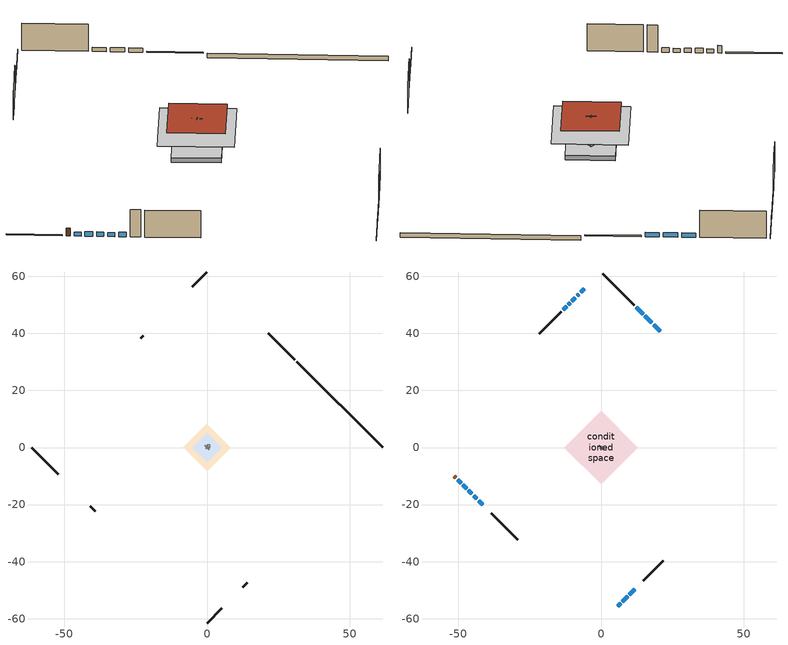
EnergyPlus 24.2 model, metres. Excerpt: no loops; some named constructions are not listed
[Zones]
crawlspace - vented
 floor foundation (Slab2 construction): -8.29,0 0,8.29 8.29,0 0,-8.29 z-0.91
 wall outside (RimJoist1 construction): 30.81,30.7 21.44,40.08 z0.3:0.61
 wall outside (RimJoist2 construction): 0,-61.52 5.19,-56.32 z0.3:0.61
 wall outside (RimJoist3 construction): -61.52,0 -52.14,-9.38 z0.3:0.61
 wall outside (RimJoist4 construction): 0,61.52 -5.19,56.32 z0.3:0.61
 wall foundation (FoundationWall1 construction): 61.52,0 31.47,30.04 z-0.91:0.3
furnace airloop ret air zone
 floor adiabatic (AdiabaticConst): 0,0 0,1 1,1 1,0 z0
 wall adiabatic (AdiabaticConst): 0,1 0,0 1,0 1,1 0,1 z0:1
 ceiling adiabatic (AdiabaticConst): 1,0 1,1 0,1 0,0 z1
garage
 floor foundation (Slab1 construction): -5.17,0 0,5.17 5.17,0 0,-5.17 z0
 wall outside (Wall1 construction): 12.46,-49.06 14.18,-47.34 z0.3:7.62
 wall outside (Wall2 construction): -40.87,-20.65 -39.14,-22.37 z0.3:7.62
 wall outside (Wall9 construction): -22.34,39.17 -23.2,38.31 z0.3:7.62
 wall to conditioned space (Wall5 construction Reversed): 0.86,-0.86 -0.86,0.86 z0.3:7.62
 wall to conditioned space (Wall6 construction Reversed): 0.43,0.43 -0.43,-0.43 z0.3:7.62
conditioned space
 floor to crawlspace - vented (Floor1 construction): -8.29,0 0,8.29 8.29,0 0,-8.29 z0.3
 floor to garage (Floor2 construction): -5.17,0 0,5.17 5.17,0 0,-5.17 z0.3
 floor adiabatic (AdiabaticFloorConstruction): -12.81,0 0,12.81 12.81,0 0,-12.81 z5.18
 wall outside (AdiabaticWallConstruction 1): -51.48,-10.03 -50.84,-10.68 z0.3:2.34
 wall outside (AdiabaticWallConstruction): 20.78,40.73 18.42,43.1 / 17.76,43.76 15.39,46.12 / 14.74,46.78 12.37,49.14 / 7.51,-54.01 9.32,-52.19 / 9.98,-51.53 11.8,-49.72 z0.3:1.43; -50.18,-11.33 -49.06,-12.46 / -7.76,53.76 -8.3,53.21 / -10.86,50.65 -11.41,50.1 / -44.59,-16.92 -43.47,-18.05 z0.3:1.34; -48.4,-13.11 -47.11,-14.4 / -42.81,-18.7 -41.52,-19.99 z0.3:1.52; -5.85,55.66 -7.1,54.41 / -8.96,52.56 -10.21,51.31 / -12.07,49.45 -13.32,48.2 z0.3:1.49; 5.85,-55.67 6.85,-54.66 z0.3:1.22; -46.46,-15.06 -45.25,-16.27 z0.3:1.46
 wall outside (Wall3 construction): 11.72,49.8 0.66,60.86 z0.3:7.62
 wall outside (Wall4 construction): 14.84,-46.68 21.76,-39.75 z0.3:7.62
 wall outside (Wall7 construction): -38.49,-23.03 -29.18,-32.34 z0.3:7.62
 wall outside (Wall8 construction): -13.97,47.54 -21.69,39.83 z0.3:7.62
 window (WindowConstruction): 20.78,40.73 18.42,43.1 z0.3:1.43
 window (WindowConstruction 9): -50.18,-11.34 -49.06,-12.46 z0.3:1.34
 window (WindowConstruction 10): -48.4,-13.11 -47.11,-14.4 z0.3:1.52
 window (WindowConstruction 11): -5.85,55.66 -7.1,54.42 z0.3:1.49
 window (WindowConstruction 12): -7.76,53.76 -8.3,53.21 z0.3:1.34
 window (WindowConstruction 13): -8.96,52.56 -10.21,51.31 z0.3:1.49
 window (WindowConstruction 14): -10.86,50.65 -11.41,50.11 z0.3:1.34
 window (WindowConstruction 15): -12.07,49.45 -13.32,48.2 z0.3:1.49
 window (WindowConstruction 1): 17.76,43.76 15.39,46.12 z0.3:1.43
 window (WindowConstruction 2): 14.74,46.78 12.37,49.14 z0.3:1.43
 window (WindowConstruction 3): 5.85,-55.66 6.85,-54.67 z0.3:1.22
 window (WindowConstruction 4): 7.51,-54.01 9.32,-52.19 z0.3:1.43
 window (WindowConstruction 5): 9.98,-51.53 11.8,-49.72 z0.3:1.43
 window (WindowConstruction 6): -46.46,-15.06 -45.25,-16.27 z0.3:1.46
 window (WindowConstruction 7): -44.59,-16.92 -43.47,-18.05 z0.3:1.34
 window (WindowConstruction 8): -42.81,-18.7 -41.52,-19.99 z0.3:1.52
 door (Door): -51.48,-10.03 -50.84,-10.68 z0.3:2.34
 ceiling adiabatic (AdiabaticFloorConstruction): 0,-12.81 12.81,0 0,12.81 -12.81,0 z5.18
 roof outside (Roof1 construction): 0,9.77 -9.77,0 0,-9.77 9.77,0 z7.62
[Material] Roughness=Rough; Thermal Absorptance=0.9
Name | Thickness {m} | Conductivity {W/m-K} | Density {kg/m3} | Specific Heat {J/kg-K} | Solar Absorptance | Visible Absorptance
floor covering | 0.0127 | 0.0433444 | 54.468 | 1339.84 | 0.6 | 0.6
floor stud and cavity | 0.1397 | 0.923637 | 92.3553 | 1139.71 | 0.7 | 0.7
gypsum board | 0.0127 | 0.160291 | 801 | 837.4 | 0.6 | 0.6
osb sheathing 0.5 in. 1; osb sheathing 0.5 in. 2 | 0.0127 | 0.115458 | 512.64 | 1214.23 | 0.7 | 0.7
osb sheathing 0.75 in. | 0.01905 | 0.115458 | 512.64 | 1214.23 | 0.7 | 0.7
wall stud and cavity 2 | 0.1397 | 0.335416 | 139.0536 | 1170.24 | 0.7 | 0.7
[Construction]
Floor1 construction Reversed: floor covering, osb sheathing 0.75 in., floor stud and cavity
Wall5 construction: osb sheathing 0.5 in. 1, wall stud and cavity 2, gypsum board
Wall6 construction: osb sheathing 0.5 in. 2, wall stud and cavity 2, gypsum board
[EnergyManagementSystem:Program]
fridge_schedule_1_program: Set Tin = fridge_tin_s_1*(9.0/5.0)+32.0; Set fridge_schedule_1_act = 0; If (Hour == 0); Set fridge_schedule_1_act = (-0.487+0.019*Tin); ElseIf (Hour == 1); Set fridge_schedule_1_act = (-0.34+0.016*Tin); ElseIf (Hour == 2); Set fridge_schedule_1_act = (-0.37+0.017*Tin); ElseIf (Hour == 3); Set fridge_schedule_1_act = (-0.361+0.016*Tin); ElseIf (Hour == 4); Set fridge_schedule_1_act = (-0.515+0.018*Tin); ElseIf (Hour == 5); Set fridge_schedule_1_act = (-0.684+0.021*Tin); ElseIf (Hour == 6); Set fridge_schedule_1_act = (-0.471+0.019*Tin); ElseIf (Hour == 7); Set fridge_schedule_1_act = (-0.159+0.015*Tin); ElseIf (Hour == 8); Set fridge_schedule_1_act = (-0.079+0.015*Tin); ElseIf (Hour == 9); Set fridge_schedule_1_act = (-0.417+0.019*Tin); ElseIf (Hour == 10); Set fridge_schedule_1_act = (-0.411+0.018*Tin); ElseIf (Hour == 11); Set fridge_schedule_1_act = (-0.386+0.018*Tin); ElseIf (Hour == 12); Set fridge_schedule_1_act = (-0.24+0.016*Tin); ElseIf (Hour == 13); Set fridge_schedule_1_act = (-0.314+0.017*Tin); ElseIf (Hour == 14); Set fridge_schedule_1_act = (-0.16+0.015*Tin); ElseIf (Hour == 15); Set fridge_schedule_1_act = (-0.121+0.015*Tin); ElseIf (Hour == 16); Set fridge_schedule_1_act = (-0.469+0.02*Tin); ElseIf (Hour == 17); Set fridge_schedule_1_act = (-0.412+0.02*Tin); ElseIf (Hour == 18); Set fridge_schedule_1_act = (-0.091+0.017*Tin); ElseIf (Hour == 19); Set fridge_schedule_1_act = (-0.077+0.014*Tin); ElseIf (Hour == 20); Set fridge_schedule_1_act = (-0.118+0.016*Tin); ElseIf (Hour == 21); Set fridge_schedule_1_act = (-0.247+0.017*Tin); ElseIf (Hour == 22); Set fridge_schedule_1_act = (-0.445+0.019*Tin); ElseIf (Hour == 23); Set fridge_schedule_1_act = (-0.544+0.02*Tin); EndIf
fridge_schedule_program: Set Tin = fridge_tin_s*(9.0/5.0)+32.0; Set fridge_schedule_act = 0; If (Hour == 0); Set fridge_schedule_act = (-0.487+0.019*Tin); ElseIf (Hour == 1); Set fridge_schedule_act = (-0.34+0.016*Tin); ElseIf (Hour == 2); Set fridge_schedule_act = (-0.37+0.017*Tin); ElseIf (Hour == 3); Set fridge_schedule_act = (-0.361+0.016*Tin); ElseIf (Hour == 4); Set fridge_schedule_act = (-0.515+0.018*Tin); ElseIf (Hour == 5); Set fridge_schedule_act = (-0.684+0.021*Tin); ElseIf (Hour == 6); Set fridge_schedule_act = (-0.471+0.019*Tin); ElseIf (Hour == 7); Set fridge_schedule_act = (-0.159+0.015*Tin); ElseIf (Hour == 8); Set fridge_schedule_act = (-0.079+0.015*Tin); ElseIf (Hour == 9); Set fridge_schedule_act = (-0.417+0.019*Tin); ElseIf (Hour == 10); Set fridge_schedule_act = (-0.411+0.018*Tin); ElseIf (Hour == 11); Set fridge_schedule_act = (-0.386+0.018*Tin); ElseIf (Hour == 12); Set fridge_schedule_act = (-0.24+0.016*Tin); ElseIf (Hour == 13); Set fridge_schedule_act = (-0.314+0.017*Tin); ElseIf (Hour == 14); Set fridge_schedule_act = (-0.16+0.015*Tin); ElseIf (Hour == 15); Set fridge_schedule_act = (-0.121+0.015*Tin); ElseIf (Hour == 16); Set fridge_schedule_act = (-0.469+0.02*Tin); ElseIf (Hour == 17); Set fridge_schedule_act = (-0.412+0.02*Tin); ElseIf (Hour == 18); Set fridge_schedule_act = (-0.091+0.017*Tin); ElseIf (Hour == 19); Set fridge_schedule_act = (0.077+0.014*Tin); ElseIf (Hour == 20); Set fridge_schedule_act = (-0.118+0.016*Tin); ElseIf (Hour == 21); Set fridge_schedule_act = (-0.247+0.017*Tin); ElseIf (Hour == 22); Set fridge_schedule_act = (-0.445+0.019*Tin); ElseIf (Hour == 23); Set fridge_schedule_act = (-0.544+0.02*Tin); EndIf
furnace_airloop_0_duct_program: Set furnace_airloop_AH_MFR = furnace_airloop_AH_MFR_s; Set furnace_airloop_Fan_RTF = 0; Set furnace_airloop_Fan_RTF = furnace_airloop_Fan_RTF + furnace_airloop_Fan_RTF_s; Set furnace_airloop_AH_VFR = furnace_airloop_AH_VFR_s; Set furnace_airloop_AH_Tout = furnace_airloop_AH_Tout_s; Set furnace_airloop_AH_Wout = furnace_airloop_AH_Wout_s; Set furnace_airloop_RA_T = furnace_airloop_RA_T_s; Set furnace_airloop_Ra_W = furnace_airloop_Ra_W_s; Set furnace_airloop_0_DZ_T = furnace_airloop_0_DZ_T_s; Set furnace_airloop_0_DZ_W = furnace_airloop_0_DZ_W_s; Run furnace_airloop_0_duct_subroutine; Set furnace_airloop_0_SupSensLkToCond_act = furnace_airloop_0_SupSensLkToCond; Set furnace_airloop_0_SupLatLkToCond_act = furnace_airloop_0_SupLatLkToCond; Set furnace_airloop_0_SupCondToLv_act = furnace_airloop_0_SupCondToLv; Set furnace_airloop_0_RetSensLkToRP_act = furnace_airloop_0_RetSensLkToRP; Set furnace_airloop_0_RetLatLkToRP_act = furnace_airloop_0_RetLatLkToRP; Set furnace_airloop_0_RetCondToRP_act = furnace_airloop_0_RetCondToRP; Set furnace_airloop_0_RetCondToDZ_act = furnace_airloop_0_RetCondToDZ; Set furnace_airloop_0_SupCondToDZ_act = furnace_airloop_0_SupCondToDZ; Set furnace_airloop_0_SupSensLkToDZ_act = furnace_airloop_0_SupSensLkToDZ; Set furnace_airloop_0_SupLatLkToDZ_act = furnace_airloop_0_SupLatLkToDZ; Set furnace_airloop_0_ZoneMixDZToCond_mix_act = furnace_airloop_0_ZoneMixDZToCond; Set furnace_airloop_0_ZoneMixCondToDZ_mix_act = furnace_airloop_0_ZoneMixCondToDZ
furnace_supply_fan_disaggregate_program: Set furnace_supply_fan_primary_htg = 0; If furnace_htg_coil_s > 0; Set furnace_supply_fan_primary_htg = furnace_supply_fan_s; EndIf
infil_program: Set p_m = 0.14; Set p_s = 0.22; Set s_m = 270; Set s_s = 370; Set z_m = 9.99744; Set z_s = 7.315200000000001; Set f_t = (((s_m/z_m)^p_m)*((z_s/s_s)^p_s)); Set Tdiff = tin_s-tout_s; Set dT = @Abs Tdiff; Set c = 0.082; Set Cs = 0.1135; Set Cw = 0.1017; Set n = 0.65; Set sft = (f_t*0.5); Set temp1 = ((c*Cw)*((sft*site_vw_s)^(2*n)))^2; Set Qinf = (((c*Cs*(dT^n))^2)+temp1)^0.5; Set Qinf = (@Max Qinf 0); Set mech_vent_house_fan_sensible_load_act = 0.0; Set mech_vent_house_fan_latent_load_act = 0.0; Set OASupInPb = out_pb_s; Set OASupInTemp = tout_s; Set OASupInW = out_wt_s; Set OASupRho = (@RhoAirFnPbTdbW OASupInPb OASupInTemp OASupInW); Set OASupCp = (@CpAirFnW OASupInW); Set OASupInEnth = (@HFnTdbW OASupInTemp OASupInW); Set ZoneTemp = tin_s; Set ZoneW = win_s; Set ZoneCp = (@CpAirFnW ZoneW); Set ZoneAirEnth = (@HFnTdbW ZoneTemp ZoneW); Set mech_vent_house_fan_cfis_act = 0.0; Set QWHV_cfis_sup = 0.0; Set QWHV_cfis_suppl_sup = 0.0; Set QWHV_cfis_suppl_exh = 0.0; Set Qrange = 0; Set Qrange = Qrange + 0.04719 * mech_vent_range_fan_0_sch_s; Set Qbath = 0; Set Qbath = Qbath + 0.07079 * mech_vent_bath_fan_0_sch_s; Set Qdryer = 0; Set Qdryer = Qdryer + 0.12732 * clothes_dryer_exhaust_0_sch_s; Set QWHV_sup = 0.0; Set QWHV_exh = 0.0; Set Qsupply = QWHV_sup + QWHV_cfis_sup + QWHV_cfis_suppl_sup; Set Qexhaust = Qrange + Qbath + Qdryer + QWHV_exh + QWHV_cfis_suppl_exh; Set Qfan = (@Max Qexhaust Qsupply); Set Qducts = 0; Set Qducts = Qducts - furnace_airloop_0_DuctImbalLkSupFanEquivCond; Set Qducts = Qducts + furnace_airloop_0_DuctImbalLkExhFanEquivCond; If Qducts < 0; Set Qsupply = Qsupply - Qducts; Else; Set Qexhaust = Qexhaust + Qducts; EndIf; Set Qfan_with_ducts = (@Max Qexhaust Qsupply); Set Qimb = (@Abs (Qsupply - Qexhaust)); If Qinf + Qimb > 0; Set Qtot = Qfan_with_ducts + (Qinf^2) / (Qinf + Qimb); Else; Set Qtot = Qfan_with_ducts; EndIf; Set Qinf_adj = Qtot - Qfan; Set infil_flow_act = Qinf_adj; Set infil_program_Qinf = Qinf_adj; Set infil_program_Qfan = Qfan; Set Qload = Qfan; Set Effectiveness_Sens = 0.0; Set Effectiveness_Lat = 0.0; Set Fan_MFR = Qload * OASupRho; Set ZoneInEnth = OASupInEnth; Set ZoneInTemp = OASupInTemp; Set FanTotalToCond = Fan_MFR * (ZoneInEnth - ZoneAirEnth); Set FanSensToCond = Fan_MFR * ZoneCp * (ZoneInTemp - ZoneTemp); Set FanLatToCond = FanTotalToCond - FanSensToCond; Set mech_vent_house_fan_sensible_load_act = mech_vent_house_fan_sensible_load_act + FanSensToCond; Set mech_vent_house_fan_latent_load_act = mech_vent_house_fan_latent_load_act + FanLatToCond
natural_vent_program: Set Tin = tin_s; Set Tout = tout_s; Set Wout = out_wt_s; Set Pbar = out_pb_s; Set Phiout = (@RhFnTdbWPb Tout Wout Pbar); Set MaxHR = 0.0115; Set Tnvsp = (htg_sp_s + clg_sp_s) / 2; Set NVavail = natural_vent_s; Set ClgSsnAvail = cool_season; Set Qnv = 0; Set Qwhf = 0; Set whole_house_fan_act = 0; If ((Wout < MaxHR) && (Tin > Tout) && (Tin > Tnvsp) && (ClgSsnAvail > 0)); Set WHF_Flow = 0; Set Adj = (Tin-Tnvsp)/(Tin-Tout); Set Adj = (@Min Adj 1); Set Adj = (@Max Adj 0); If (WHF_Flow > 0); Set Qwhf = WHF_Flow*Adj; Set WHF_W = 0; Set whole_house_fan_act = WHF_W*Adj; ElseIf (NVavail > 0); Set NVArea = 14475.705758208; Set Cs = 0.00026905703871810734; Set Cw = 0.0001088629721426957; Set Tdiff = Tin-Tout; Set dT = (@Abs Tdiff); Set Vwind = site_vw_s; Set SGNV = NVArea*Adj*((((Cs*dT)+(Cw*(Vwind^2)))^0.5)/1000); Set MaxNV = 7.031387640422401; Set Qnv = (@Min SGNV MaxNV); EndIf; EndIf; Set natural_vent_flow_act = Qnv; Set whole_house_fan_flow_act = Qwhf; Set natural_vent_program_Qnv = Qnv; Set natural_vent_program_Qwhf = Qwhf
room_ac_supply_fan_disaggregate_program: Set room_ac_supply_fan_clg = 0; If room_ac_clg_coil_s > 0; Set room_ac_supply_fan_clg = room_ac_supply_fan_s; EndIf
total_airflows_program: Set total_infil_flow_rate = 0; Set total_mechvent_flow_rate = 0; Set total_natvent_flow_rate = 0; Set total_whf_flow_rate = 0; Set total_infil_flow_rate = total_infil_flow_rate + (infil_program_Qinf * 1); Set total_mechvent_flow_rate = total_mechvent_flow_rate + (infil_program_Qfan * 1); Set total_natvent_flow_rate = total_natvent_flow_rate + (natural_vent_program_Qnv * 1); Set total_whf_flow_rate = total_whf_flow_rate + (natural_vent_program_Qwhf * 1)
total_loads_program: Set loads_htg_tot = 0; Set loads_clg_tot = 0; If htg_load_cond > 0; Set loads_htg_tot = loads_htg_tot + (htg_load_cond - clg_load_cond) * 1.0; Set loads_htg_tot = loads_htg_tot + (htg_load_duct - clg_load_duct) * 1.0; EndIf; Set loads_htg_tot = (@Max loads_htg_tot 0); If clg_load_cond > 0; Set loads_clg_tot = loads_clg_tot + (clg_load_cond - htg_load_cond) * 0.2; Set loads_clg_tot = loads_clg_tot + (clg_load_duct - htg_load_duct) * 0.2; EndIf; Set loads_clg_tot = (@Max loads_clg_tot 0)
unmet_hours_program: Set htg_unmet_hours = 0; Set clg_unmet_hours = 0; Set unit_htg_unmet_hours = 0; If ((DayOfYear >= 1) && (DayOfYear <= 365)); Set unit_htg_unmet_hours = unit_htg_unmet_hours + conditioned_space_htg_unmet_s; If unit_htg_unmet_hours > htg_unmet_hours; Set htg_unmet_hours = unit_htg_unmet_hours; EndIf; EndIf; Set unit_clg_unmet_hours = 0; If ((DayOfYear >= 1) && (DayOfYear <= 365)); Set unit_clg_unmet_hours = unit_clg_unmet_hours + conditioned_space_clg_unmet_s; If unit_clg_unmet_hours > clg_unmet_hours; Set clg_unmet_hours = unit_clg_unmet_hours; EndIf; EndIf
water_heater_Control: Set water_heater_HPWHSchedOverride = water_heater_T_set; If (water_heater_amb_temp<5.56) || (water_heater_amb_temp>48.89); Set water_heater_UESchedOverride = water_heater_T_set; Set water_heater_LESchedOverride = water_heater_T_set; Else; Set water_heater_UESchedOverride = water_heater_T_set - 9.0; Set water_heater_LESchedOverride = 0; EndIf
water_heater_hpwh_EC_adj: If WarmupFlag == 0; Set dhw_e_cons = water_heater_tank_energy + water_heater_tank_on_cycle_parasitic + water_heater_tank_off_cycle_parasitic + water_heater_coil_energy + water_heater_fan_energy; Set water_heater_hpwh_ec_adj_act = 0.0 * dhw_e_cons / 1; EndIf
water_heater_InletAir: Set water_heater_Tamb_act = water_heater_amb_temp; Set water_heater_RHamb_act = 0; Set water_heater_RHamb_act = water_heater_RHamb_act + (water_heater_amb_rh / 100) / 1; Set water_heater_sens_act = (0 - water_heater_sens_cool - (water_heater_tl + water_heater_fan_pwr)) / 1; Set water_heater_lat_act = (0 - water_heater_lat_cool) / 1
[EnergyManagementSystem:Subroutine]
furnace_airloop_0_duct_subroutine: Set AH_MFR = furnace_airloop_AH_MFR / 1; If AH_MFR > 0; Set AH_Tout = furnace_airloop_AH_Tout; Set AH_Wout = furnace_airloop_AH_Wout; Set RA_T = furnace_airloop_RA_T; Set RA_W = furnace_airloop_Ra_W; Set Fan_RTF = furnace_airloop_Fan_RTF; Set DZ_T = furnace_airloop_0_DZ_T; Set DZ_W = furnace_airloop_0_DZ_W; Set AH_VFR = furnace_airloop_AH_VFR / 1; Set h_SA = (@HFnTdbW AH_Tout AH_Wout); Set h_RA = (@HFnTdbW RA_T RA_W); Set h_fg = (@HfgAirFnWTdb AH_Wout AH_Tout); Set h_DZ = (@HFnTdbW DZ_T DZ_W); Set air_cp = 1006.0; Set f_sup = 0.2; Set f_ret = 0.1; Set sup_lk_mfr = f_sup * AH_MFR; Set ret_lk_mfr = f_ret * AH_MFR; Set SupTotLkToCond = sup_lk_mfr*(h_RA - h_SA); Set SupLatLkToCond = sup_lk_mfr*h_fg*(RA_W-AH_Wout); Set SupSensLkToCond = SupTotLkToCond-SupLatLkToCond; Set supply_ua = 351.057; Set eTm = 0-((Fan_RTF/(AH_MFR*air_cp))*supply_ua); Set t_sup = DZ_T+((AH_Tout-DZ_T)*(@Exp eTm)); Set SupCondToCond = AH_MFR*air_cp*(t_sup-AH_Tout); Set SupCondToDZ = 0-SupCondToCond; Set return_ua = 195.031; Set eTm = 0-((Fan_RTF/(AH_MFR*air_cp))*return_ua); Set t_ret = DZ_T+((RA_T-DZ_T)*(@Exp eTm)); Set RetCondToRP = AH_MFR*air_cp*(t_ret-RA_T); Set RetCondToDZ = 0-RetCondToRP; Set RetLatLkToRP = 0; Set RetSensLkToRP = ret_lk_mfr*air_cp*(DZ_T-RA_T); Set SupTotLkToDZ = sup_lk_mfr*(h_SA-h_DZ); Set SupLatLkToDZ = sup_lk_mfr*h_fg*(AH_Wout-DZ_W); Set SupSensLkToDZ = SupTotLkToDZ-SupLatLkToDZ; Set FracOutsideToCond = 1.0; Set FracOutsideToDZ = 0.0; Set FracCondToOutside = 0.0; Set FracDZToOutside = 1.0; Set FracDZToCond = 0.0; Set FracCondToDZ = 0.0; Set lk_imbal_vfr = @ABS(f_sup - f_ret) * AH_VFR; Set ImbalLkCondToDZ = lk_imbal_vfr * FracCondToDZ; Set ImbalLkDZToCond = lk_imbal_vfr * FracDZToCond; Set ImbalLkOutsideToCond = lk_imbal_vfr * FracOutsideToCond; Set ImbalLkOutsideToDZ = lk_imbal_vfr * FracOutsideToDZ; Set ImbalLkCondToOutside = lk_imbal_vfr * FracCondToOutside; Set ImbalLkDZToOutside = lk_imbal_vfr * FracDZToOutside; Else; Set SupLatLkToCond = 0; Set SupSensLkToCond = 0; Set SupCondToCond = 0; Set RetCondToRP = 0; Set RetLatLkToRP = 0; Set RetSensLkToRP = 0; Set RetCondToDZ = 0; Set SupCondToDZ = 0; Set SupLatLkToDZ = 0; Set SupSensLkToDZ = 0; Set ImbalLkCondToDZ = 0; Set ImbalLkDZToCond = 0; Set ImbalLkOutsideToCond = 0; Set ImbalLkOutsideToDZ = 0; Set ImbalLkCondToOutside = 0; Set ImbalLkDZToOutside = 0; EndIf; Set furnace_airloop_0_SupLatLkToCond = SupLatLkToCond; Set furnace_airloop_0_SupSensLkToCond = SupSensLkToCond; Set furnace_airloop_0_SupCondToLv = SupCondToCond; Set furnace_airloop_0_RetCondToRP = RetCondToRP; Set furnace_airloop_0_RetLatLkToRP = RetLatLkToRP; Set furnace_airloop_0_RetSensLkToRP = RetSensLkToRP; Set furnace_airloop_0_RetCondToDZ = RetCondToDZ; Set furnace_airloop_0_SupCondToDZ = SupCondToDZ; Set furnace_airloop_0_SupLatLkToDZ = SupLatLkToDZ; Set furnace_airloop_0_SupSensLkToDZ = SupSensLkToDZ; Set furnace_airloop_0_ZoneMixCondToDZ = ImbalLkCondToDZ; Set furnace_airloop_0_ZoneMixDZToCond = ImbalLkDZToCond; Set furnace_airloop_0_DuctImbalLkSupFanEquivCond = ImbalLkCondToOutside; Set furnace_airloop_0_DuctImbalLkExhFanEquivCond = ImbalLkOutsideToCond; Set furnace_airloop_0_DuctImbalLkSupFanEquivDZ = ImbalLkDZToOutside; Set furnace_airloop_0_DuctImbalLkExhFanEquivDZ = ImbalLkOutsideToDZ
[EnergyManagementSystem:ProgramCallingManager]
component_loads_program_calling_manager: EndOfZoneTimestepAfterZoneReporting; component_loads_program
crawlspace_vented_1_duct_leakage_imbalance_infil_program_calling_manager: BeginZoneTimestepAfterInitHeatBalance; crawlspace_vented_1_duct_leakage_imbalance_infil_program
fridge_schedule_1_program_calling_manager: BeginZoneTimestepAfterInitHeatBalance; fridge_schedule_1_program
fridge_schedule_program_calling_manager: BeginZoneTimestepAfterInitHeatBalance; fridge_schedule_program
furnace_airloop_0_duct_program_calling_manager: EndOfSystemTimestepAfterHVACReporting; furnace_airloop_0_duct_program
furnace_supply_fan_disaggregate_program_calling_manager: EndOfSystemTimestepBeforeHVACReporting; furnace_supply_fan_disaggregate_program
infil_program_calling_manager: BeginZoneTimestepAfterInitHeatBalance; infil_program
natural_vent_program_calling_manager: BeginZoneTimestepAfterInitHeatBalance; natural_vent_program
room_ac_supply_fan_disaggregate_program_calling_manager: EndOfSystemTimestepBeforeHVACReporting; room_ac_supply_fan_disaggregate_program
total_airflows_program_calling_manager: EndOfZoneTimestepAfterZoneReporting; total_airflows_program
total_loads_program_calling_manager: EndOfZoneTimestepAfterZoneReporting; total_loads_program
unmet_hours_program_calling_manager: EndOfZoneTimestepBeforeZoneReporting; unmet_hours_program
water_heater_hpwh_EC_adj_ProgramManager: EndOfSystemTimestepBeforeHVACReporting; water_heater_hpwh_EC_adj
water_heater_ProgramManager: InsideHVACSystemIterationLoop; water_heater_Control; water_heater_InletAir
[EnergyManagementSystem:OutputVariable]
Name | EMS Variable | Type of Data in Variable | Update Frequency | EMS Program or Subroutine | Units
furnace supply fan disaggregate htg primary | furnace_supply_fan_primary_htg | Summed | SystemTimestep | furnace_supply_fan_disaggregate_program | J
room ac supply fan disaggregate clg | room_ac_supply_fan_clg | Summed | SystemTimestep | room_ac_supply_fan_disaggregate_program | J
loads_htg_tot_peakload_outvar; loads_htg_tot_annual_outvar; loads_htg_tot_timeseries_outvar | loads_htg_tot | Summed | ZoneTimestep | total_loads_program | J
loads_clg_tot_peakload_outvar; loads_clg_tot_annual_outvar; loads_clg_tot_timeseries_outvar | loads_clg_tot | Summed | ZoneTimestep | total_loads_program | J
htg_unmet_hours_annual_outvar; htg_unmet_hours_timeseries_outvar | htg_unmet_hours | Summed | ZoneTimestep | unmet_hours_program | hr
clg_unmet_hours_annual_outvar; clg_unmet_hours_timeseries_outvar | clg_unmet_hours | Summed | ZoneTimestep | unmet_hours_program | hr
loads_htg_roofs_annual_outvar; loads_htg_roofs_timeseries_outvar | loads_htg_roofs | Summed | ZoneTimestep | component_loads_program | J
loads_htg_ceilings_annual_outvar; loads_htg_ceilings_timeseries_outvar | loads_htg_ceilings | Summed | ZoneTimestep | component_loads_program | J
loads_htg_walls_annual_outvar; loads_htg_walls_timeseries_outvar | loads_htg_walls | Summed | ZoneTimestep | component_loads_program | J
loads_htg_rim_joists_annual_outvar; loads_htg_rim_joists_timeseries_outvar | loads_htg_rim_joists | Summed | ZoneTimestep | component_loads_program | J
loads_htg_foundation_walls_annual_outvar; loads_htg_foundation_walls_timeseries_outvar | loads_htg_foundation_walls | Summed | ZoneTimestep | component_loads_program | J
loads_htg_doors_annual_outvar; loads_htg_doors_timeseries_outvar | loads_htg_doors | Summed | ZoneTimestep | component_loads_program | J
loads_htg_windows_conduction_annual_outvar; loads_htg_windows_conduction_timeseries_outvar | loads_htg_windows_conduction | Summed | ZoneTimestep | component_loads_program | J
loads_htg_windows_solar_annual_outvar; loads_htg_windows_solar_timeseries_outvar | loads_htg_windows_solar | Summed | ZoneTimestep | component_loads_program | J
loads_htg_skylights_conduction_annual_outvar; loads_htg_skylights_conduction_timeseries_outvar | loads_htg_skylights_conduction | Summed | ZoneTimestep | component_loads_program | J
loads_htg_skylights_solar_annual_outvar; loads_htg_skylights_solar_timeseries_outvar | loads_htg_skylights_solar | Summed | ZoneTimestep | component_loads_program | J
loads_htg_floors_annual_outvar; loads_htg_floors_timeseries_outvar | loads_htg_floors | Summed | ZoneTimestep | component_loads_program | J
loads_htg_slabs_annual_outvar; loads_htg_slabs_timeseries_outvar | loads_htg_slabs | Summed | ZoneTimestep | component_loads_program | J
loads_htg_internal_mass_annual_outvar; loads_htg_internal_mass_timeseries_outvar | loads_htg_internal_mass | Summed | ZoneTimestep | component_loads_program | J
loads_htg_infil_annual_outvar; loads_htg_infil_timeseries_outvar | loads_htg_infil | Summed | ZoneTimestep | component_loads_program | J
loads_htg_natvent_annual_outvar; loads_htg_natvent_timeseries_outvar | loads_htg_natvent | Summed | ZoneTimestep | component_loads_program | J
loads_htg_mechvent_annual_outvar; loads_htg_mechvent_timeseries_outvar | loads_htg_mechvent | Summed | ZoneTimestep | component_loads_program | J
loads_htg_whf_annual_outvar; loads_htg_whf_timeseries_outvar | loads_htg_whf | Summed | ZoneTimestep | component_loads_program | J
loads_htg_ducts_annual_outvar; loads_htg_ducts_timeseries_outvar | loads_htg_ducts | Summed | ZoneTimestep | component_loads_program | J
loads_htg_intgains_annual_outvar; loads_htg_intgains_timeseries_outvar | loads_htg_intgains | Summed | ZoneTimestep | component_loads_program | J
loads_htg_lighting_annual_outvar; loads_htg_lighting_timeseries_outvar | loads_htg_lighting | Summed | ZoneTimestep | component_loads_program | J
loads_clg_roofs_annual_outvar; loads_clg_roofs_timeseries_outvar | loads_clg_roofs | Summed | ZoneTimestep | component_loads_program | J
loads_clg_ceilings_annual_outvar; loads_clg_ceilings_timeseries_outvar | loads_clg_ceilings | Summed | ZoneTimestep | component_loads_program | J
loads_clg_walls_annual_outvar; loads_clg_walls_timeseries_outvar | loads_clg_walls | Summed | ZoneTimestep | component_loads_program | J
loads_clg_rim_joists_annual_outvar; loads_clg_rim_joists_timeseries_outvar | loads_clg_rim_joists | Summed | ZoneTimestep | component_loads_program | J
loads_clg_foundation_walls_annual_outvar; loads_clg_foundation_walls_timeseries_outvar | loads_clg_foundation_walls | Summed | ZoneTimestep | component_loads_program | J
loads_clg_doors_annual_outvar; loads_clg_doors_timeseries_outvar | loads_clg_doors | Summed | ZoneTimestep | component_loads_program | J
loads_clg_windows_conduction_annual_outvar; loads_clg_windows_conduction_timeseries_outvar | loads_clg_windows_conduction | Summed | ZoneTimestep | component_loads_program | J
loads_clg_windows_solar_annual_outvar; loads_clg_windows_solar_timeseries_outvar | loads_clg_windows_solar | Summed | ZoneTimestep | component_loads_program | J
loads_clg_skylights_conduction_annual_outvar; loads_clg_skylights_conduction_timeseries_outvar | loads_clg_skylights_conduction | Summed | ZoneTimestep | component_loads_program | J
loads_clg_skylights_solar_annual_outvar; loads_clg_skylights_solar_timeseries_outvar | loads_clg_skylights_solar | Summed | ZoneTimestep | component_loads_program | J
loads_clg_floors_annual_outvar; loads_clg_floors_timeseries_outvar | loads_clg_floors | Summed | ZoneTimestep | component_loads_program | J
loads_clg_slabs_annual_outvar; loads_clg_slabs_timeseries_outvar | loads_clg_slabs | Summed | ZoneTimestep | component_loads_program | J
loads_clg_internal_mass_annual_outvar; loads_clg_internal_mass_timeseries_outvar | loads_clg_internal_mass | Summed | ZoneTimestep | component_loads_program | J
loads_clg_infil_annual_outvar; loads_clg_infil_timeseries_outvar | loads_clg_infil | Summed | ZoneTimestep | component_loads_program | J
loads_clg_natvent_annual_outvar; loads_clg_natvent_timeseries_outvar | loads_clg_natvent | Summed | ZoneTimestep | component_loads_program | J
loads_clg_mechvent_annual_outvar; loads_clg_mechvent_timeseries_outvar | loads_clg_mechvent | Summed | ZoneTimestep | component_loads_program | J
loads_clg_whf_annual_outvar; loads_clg_whf_timeseries_outvar | loads_clg_whf | Summed | ZoneTimestep | component_loads_program | J
loads_clg_ducts_annual_outvar; loads_clg_ducts_timeseries_outvar | loads_clg_ducts | Summed | ZoneTimestep | component_loads_program | J
loads_clg_intgains_annual_outvar; loads_clg_intgains_timeseries_outvar | loads_clg_intgains | Summed | ZoneTimestep | component_loads_program | J
loads_clg_lighting_annual_outvar; loads_clg_lighting_timeseries_outvar | loads_clg_lighting | Summed | ZoneTimestep | component_loads_program | J
total_infil_flow_rate_timeseries_outvar | total_infil_flow_rate | Averaged | ZoneTimestep | total_airflows_program | m^3/s
total_mechvent_flow_rate_timeseries_outvar | total_mechvent_flow_rate | Averaged | ZoneTimestep | total_airflows_program | m^3/s
total_natvent_flow_rate_timeseries_outvar | total_natvent_flow_rate | Averaged | ZoneTimestep | total_airflows_program | m^3/s
total_whf_flow_rate_timeseries_outvar | total_whf_flow_rate | Averaged | ZoneTimestep | total_airflows_program | m^3/s
[Schedule:Day:Interval]
cooling season schedule day; cooling season schedule day 2; cooling season schedule default day; natural vent schedule default day: No, 24:00, 0
cooling season schedule day 1; natural vent schedule day: No, 24:00, 1
exterior lighting schedule day 10: No, 01:00, 0.552381, 03:00, 0.510952, 05:00, 0.483333, 06:00, 0.538571, 07:00, 0.607619, 08:00, 0.56619, 09:00, 0.428095, 10:00, 0.345238, 12:00, 0.331429, 13:00, 0.345238, 14:00, 0.386667, 15:00, 0.414286, 16:00, 0.483333, 17:00, 0.607619, 18:00, 0.773333, 19:00, 0.88381, 20:00, 0.939048, 21:00, 0.966667, 22:00, 0.897619, 23:00, 0.773333, 24:00, 0.649048
exterior lighting schedule day 11: No, 01:00, 0.571429, 03:00, 0.528571, 05:00, 0.5, 06:00, 0.557143, 07:00, 0.628571, 08:00, 0.585714, 09:00, 0.442857, 10:00, 0.357143, 12:00, 0.342857, 13:00, 0.357143, 14:00, 0.4, 15:00, 0.428571, 16:00, 0.5, 17:00, 0.628571, 18:00, 0.8, 19:00, 0.914286, 20:00, 0.971429, 21:00, 1, 22:00, 0.928571, 23:00, 0.8, 24:00, 0.671429
exterior lighting schedule day 3: No, 01:00, 0.442857, 03:00, 0.409643, 05:00, 0.3875, 06:00, 0.431786, 07:00, 0.487143, 08:00, 0.453929, 09:00, 0.343214, 10:00, 0.276786, 12:00, 0.265714, 13:00, 0.276786, 14:00, 0.31, 15:00, 0.332143, 16:00, 0.3875, 17:00, 0.487143, 18:00, 0.62, 19:00, 0.708571, 20:00, 0.752857, 21:00, 0.775, 22:00, 0.719643, 23:00, 0.62, 24:00, 0.520357
exterior lighting schedule day 4: No, 01:00, 0.4, 03:00, 0.37, 05:00, 0.35, 06:00, 0.39, 07:00, 0.44, 08:00, 0.41, 09:00, 0.31, 10:00, 0.25, 12:00, 0.24, 13:00, 0.25, 14:00, 0.28, 15:00, 0.3, 16:00, 0.35, 17:00, 0.44, 18:00, 0.56, 19:00, 0.64, 20:00, 0.68, 21:00, 0.7, 22:00, 0.65, 23:00, 0.56, 24:00, 0.47
exterior lighting schedule day 5: No, 01:00, 0.380952, 03:00, 0.352381, 05:00, 0.333333, 06:00, 0.371429, 07:00, 0.419048, 08:00, 0.390476, 09:00, 0.295238, 10:00, 0.238095, 12:00, 0.228571, 13:00, 0.238095, 14:00, 0.266667, 15:00, 0.285714, 16:00, 0.333333, 17:00, 0.419048, 18:00, 0.533333, 19:00, 0.609524, 20:00, 0.647619, 21:00, 0.666667, 22:00, 0.619048, 23:00, 0.533333, 24:00, 0.447619
exterior lighting schedule day 6: No, 01:00, 0.390476, 03:00, 0.36119, 05:00, 0.341667, 06:00, 0.380714, 07:00, 0.429524, 08:00, 0.400238, 09:00, 0.302619, 10:00, 0.244048, 12:00, 0.234286, 13:00, 0.244048, 14:00, 0.273333, 15:00, 0.292857, 16:00, 0.341667, 17:00, 0.429524, 18:00, 0.546667, 19:00, 0.624762, 20:00, 0.66381, 21:00, 0.683333, 22:00, 0.634524, 23:00, 0.546667, 24:00, 0.45881
exterior lighting schedule day 7: No, 01:00, 0.419048, 03:00, 0.387619, 05:00, 0.366667, 06:00, 0.408571, 07:00, 0.460952, 08:00, 0.429524, 09:00, 0.324762, 10:00, 0.261905, 12:00, 0.251429, 13:00, 0.261905, 14:00, 0.293333, 15:00, 0.314286, 16:00, 0.366667, 17:00, 0.460952, 18:00, 0.586667, 19:00, 0.670476, 20:00, 0.712381, 21:00, 0.733333, 22:00, 0.680952, 23:00, 0.586667, 24:00, 0.492381
exterior lighting schedule day 8: No, 01:00, 0.466667, 03:00, 0.431667, 05:00, 0.408333, 06:00, 0.455, 07:00, 0.513333, 08:00, 0.478333, 09:00, 0.361667, 10:00, 0.291667, 12:00, 0.28, 13:00, 0.291667, 14:00, 0.326667, 15:00, 0.35, 16:00, 0.408333, 17:00, 0.513333, 18:00, 0.653333, 19:00, 0.746667, 20:00, 0.793333, 21:00, 0.816667, 22:00, 0.758333, 23:00, 0.653333, 24:00, 0.548333
exterior lighting schedule day 9: No, 01:00, 0.509524, 03:00, 0.47131, 05:00, 0.445833, 06:00, 0.496786, 07:00, 0.560476, 08:00, 0.522262, 09:00, 0.394881, 10:00, 0.318452, 12:00, 0.305714, 13:00, 0.318452, 14:00, 0.356667, 15:00, 0.382143, 16:00, 0.445833, 17:00, 0.560476, 18:00, 0.713333, 19:00, 0.815238, 20:00, 0.86619, 21:00, 0.891667, 22:00, 0.827976, 23:00, 0.713333, 24:00, 0.59869
[Schedule:Week:Daily]
cooling season schedule Week Rule - Jan1-May26: cooling season schedule day, cooling season schedule day, cooling season schedule day, cooling season schedule day, cooling season schedule day, cooling season schedule day, cooling season schedule day, cooling season schedule default day, cooling season schedule default day, cooling season schedule default day, cooling season schedule default day, cooling season schedule default day
cooling season schedule Week Rule - May27-Jun2: cooling season schedule day, cooling season schedule day, cooling season schedule day, cooling season schedule day, cooling season schedule day, cooling season schedule day 1, cooling season schedule day 1, cooling season schedule default day, cooling season schedule default day, cooling season schedule default day, cooling season schedule default day, cooling season schedule default day
cooling season schedule Week Rule - Jun3-Sep29: cooling season schedule day 1, cooling season schedule day 1, cooling season schedule day 1, cooling season schedule day 1, cooling season schedule day 1, cooling season schedule day 1, cooling season schedule day 1, cooling season schedule default day, cooling season schedule default day, cooling season schedule default day, cooling season schedule default day, cooling season schedule default day
cooling season schedule Week Rule - Sep30-Oct6: cooling season schedule day 1, cooling season schedule day 2, cooling season schedule day 2, cooling season schedule day 2, cooling season schedule day 2, cooling season schedule day 2, cooling season schedule day 2, cooling season schedule default day, cooling season schedule default day, cooling season schedule default day, cooling season schedule default day, cooling season schedule default day
cooling season schedule Week Rule - Oct7-Dec31: cooling season schedule day 2, cooling season schedule day 2, cooling season schedule day 2, cooling season schedule day 2, cooling season schedule day 2, cooling season schedule day 2, cooling season schedule day 2, cooling season schedule default day, cooling season schedule default day, cooling season schedule default day, cooling season schedule default day, cooling season schedule default day
natural vent schedule Week Rule - Jan1-Jan6: natural vent schedule day, natural vent schedule day, natural vent schedule default day, natural vent schedule day, natural vent schedule default day, natural vent schedule day, natural vent schedule default day, natural vent schedule default day, natural vent schedule default day, natural vent schedule default day, natural vent schedule default day, natural vent schedule default day
natural vent schedule Week Rule - Jan7-Dec31: natural vent schedule default day, natural vent schedule day, natural vent schedule default day, natural vent schedule day, natural vent schedule default day, natural vent schedule day, natural vent schedule default day, natural vent schedule default day, natural vent schedule default day, natural vent schedule default day, natural vent schedule default day, natural vent schedule default day
[Schedule:Year]
cooling season schedule: cooling season schedule Week Rule - Jan1-May26, 1, 1, 5, 26, cooling season schedule Week Rule - May27-Jun2, 5, 27, 6, 2, cooling season schedule Week Rule - Jun3-Sep29, 6, 3, 9, 29, cooling season schedule Week Rule - Sep30-Oct6, 9, 30, 10, 6, cooling season schedule Week Rule - Oct7-Dec31, 10, 7, 12, 31
natural vent schedule: natural vent schedule Week Rule - Jan1-Jan6, 1, 1, 1, 6, natural vent schedule Week Rule - Jan7-Dec31, 1, 7, 12, 31
[Schedule:File]
hot_water_dishwasher: File=in.schedules.csv; Column Number=6; Rows to Skip at Top=1; Number of Hours of Data=8760; Column Separator=Comma; Interpolate to Timestep=Yes; Minutes per Item=15; Adjust Schedule for Daylight Savings=Yes
